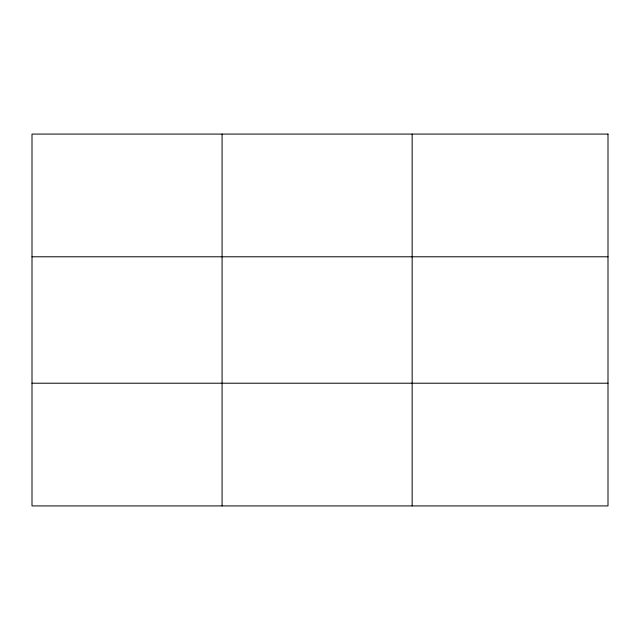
<?xml version="1.0" encoding="UTF-8"?>
<svg xmlns="http://www.w3.org/2000/svg" width="640" height="640" viewBox="0 0 640 640"><rect width="100%" height="100%" fill="white"/><g stroke="black" fill="none" stroke-linecap="round" stroke-linejoin="round"><path stroke-width="0.96" d="M222.08 134.08L222.08 505.92M412.16 134.08L412.16 505.92M32 256.784L608 256.784M32 383.216L608 383.216M608 134.08L608 505.92L32 505.92L32 134.08L608 134.08"/></g></svg>
